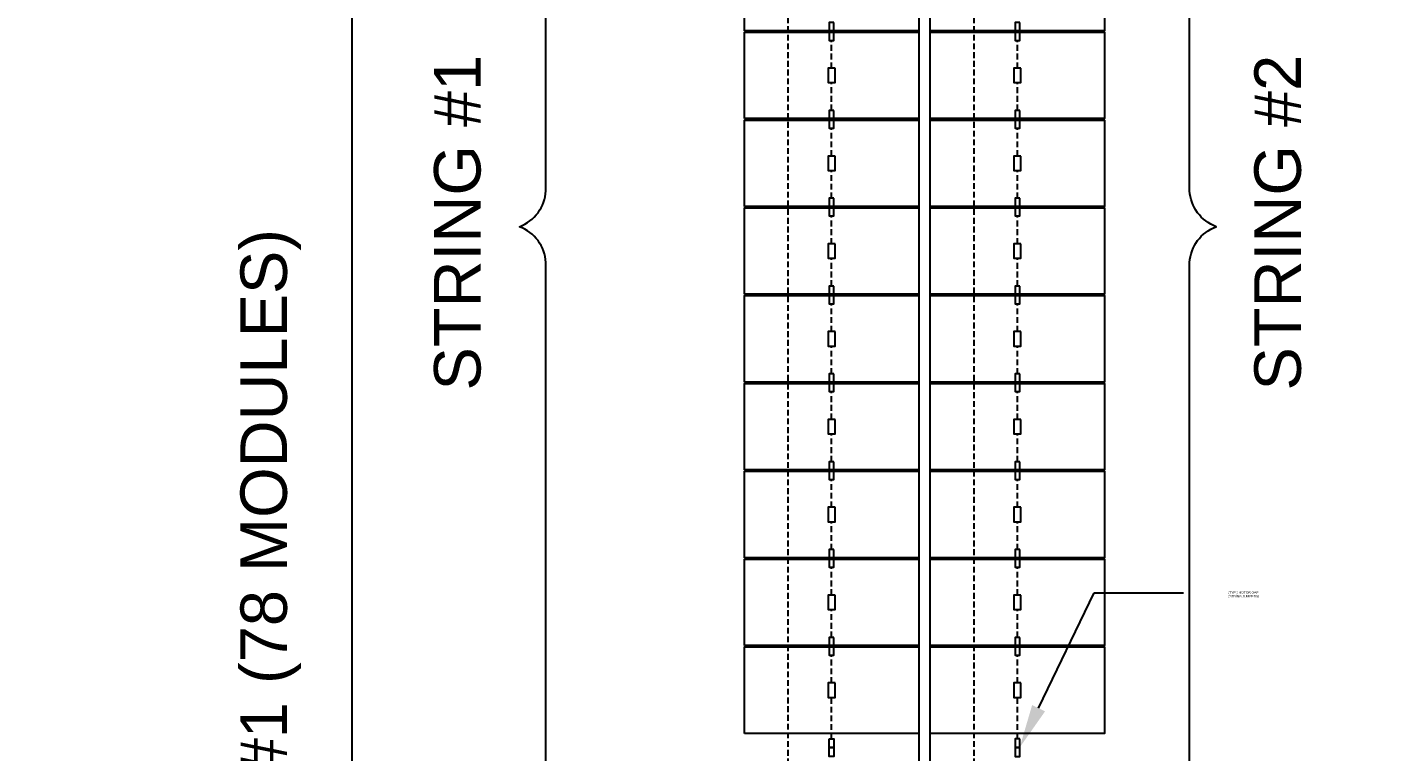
# Model space of a CAD drawing. Header units: feet. Extents: x -13743 to 68376, y -48 to 67763.
# Drawn here: x 1349.4 to 1407.6, y 63365.2 to 63396.4 of the extents above; entities that cross this region are included whole.
import ezdxf
from ezdxf import colors
from ezdxf.entities.mleader import LeaderData, LeaderLine
from ezdxf.enums import TextEntityAlignment as Align
from ezdxf.math import Vec2, Vec3

# ---------------------------------------------------------------- set-up
doc = ezdxf.new("R2018")
doc.units = ezdxf.units.FT
doc.header["$MEASUREMENT"] = 0
doc.linetypes.add('HIDDEN', pattern=[0.375, 0.25, -0.125])
for name, color, linetype in [('E-HARN-COMP', 8, 'Continuous'), ('E-TRNK-CABL-NEG', 6, 'HIDDEN'), ('E-TRUNK-CABLE-POS', 6, 'HIDDEN'), ('G-ANNO-TEXT', 1, 'Continuous'), ('PVcase PV Modules (full frames)', 142, 'Continuous')]:
    doc.layers.add(name, color=color, linetype=linetype)
doc.styles.add('NEI-A', font='arial.ttf')
doc.styles.get("Standard").update_dxf_attribs({"font": 'arial.ttf'})

# ---------------------------------------------------------------- blocks, each defined once
blk = doc.blocks.new('HT72-18X (2x39)')
for points in [[(49978.573, 17293.928), (49978.573, 17143.993), (49979.065, 17143.993), (49979.065, 17293.928), (49978.573, 17293.928)], [(49971.076, 17251.928), (49971.076, 17255.645), (49978.573, 17255.645), (49978.573, 17251.928), (49971.076, 17251.928)], [(49979.065, 17251.928), (49979.065, 17255.645), (49986.562, 17255.645), (49986.562, 17251.928), (49979.065, 17251.928)], [(49971.076, 17248.152), (49971.076, 17251.869), (49978.573, 17251.869), (49978.573, 17248.152), (49971.076, 17248.152)], [(49979.065, 17248.152), (49979.065, 17251.869), (49986.562, 17251.869), (49986.562, 17248.152), (49979.065, 17248.152)], [(49971.076, 17244.375), (49971.076, 17248.093), (49978.573, 17248.093), (49978.573, 17244.375), (49971.076, 17244.375)], [(49979.065, 17244.375), (49979.065, 17248.093), (49986.562, 17248.093), (49986.562, 17244.375), (49979.065, 17244.375)], [(49971.076, 17240.599), (49971.076, 17244.316), (49978.573, 17244.316), (49978.573, 17240.599), (49971.076, 17240.599)], [(49979.065, 17240.599), (49979.065, 17244.316), (49986.562, 17244.316), (49986.562, 17240.599), (49979.065, 17240.599)], [(49971.076, 17236.823), (49971.076, 17240.54), (49978.573, 17240.54), (49978.573, 17236.823), (49971.076, 17236.823)], [(49979.065, 17236.823), (49979.065, 17240.54), (49986.562, 17240.54), (49986.562, 17236.823), (49979.065, 17236.823)], [(49971.076, 17233.047), (49971.076, 17236.764), (49978.573, 17236.764), (49978.573, 17233.047), (49971.076, 17233.047)], [(49979.065, 17233.047), (49979.065, 17236.764), (49986.562, 17236.764), (49986.562, 17233.047), (49979.065, 17233.047)], [(49971.076, 17229.27), (49971.076, 17232.988), (49978.573, 17232.988), (49978.573, 17229.27), (49971.076, 17229.27)], [(49979.065, 17229.27), (49979.065, 17232.988), (49986.562, 17232.988), (49986.562, 17229.27), (49979.065, 17229.27)], [(49971.076, 17225.494), (49971.076, 17229.211), (49978.573, 17229.211), (49978.573, 17225.494), (49971.076, 17225.494)], [(49979.065, 17225.494), (49979.065, 17229.211), (49986.562, 17229.211), (49986.562, 17225.494), (49979.065, 17225.494)], [(49971.076, 17221.718), (49971.076, 17225.435), (49978.573, 17225.435), (49978.573, 17221.718), (49971.076, 17221.718)], [(49979.065, 17221.718), (49979.065, 17225.435), (49986.562, 17225.435), (49986.562, 17221.718), (49979.065, 17221.718)]]:
    blk.add_lwpolyline(points)
blk = doc.blocks.new('DETAIL_TITLE')
at = {"style": 'NEI-A', "flags": 8}
blk.add_attdef('#', text='', height=0.2, dxfattribs=at).set_placement((0.5922, -0.5109), align=Align.MIDDLE_CENTER)
at = {"lineweight": 30, "flags": 104}
blk.add_attdef('DETAIL_TITLE', text='', height=0.2, dxfattribs=at).set_placement((0.9099, -0.52514), align=Align.BOTTOM_LEFT)
at = {"style": 'NEI-A'}
for tag, p in [('SCALE:', (0.93865, -0.73792)), ('1"_=_', (1.5474, -0.73792))]:
    blk.add_attdef(tag, text='', height=0.1, dxfattribs=at).set_placement(p, align=Align.BOTTOM_LEFT)

msp = doc.modelspace()

# ---------------------------------------------------------------- linework, layer by layer
at = {"layer": 'E-HARN-COMP'}
for points in [[(1384.12, 63396.574), (1383.926, 63396.574), (1383.926, 63396.194), (1384.12, 63396.194)], [(1392.109, 63396.574), (1391.915, 63396.574), (1391.915, 63396.194), (1392.109, 63396.194)], [(1384.12, 63396.194), (1383.926, 63396.194), (1383.926, 63395.813), (1384.12, 63395.813)], [(1392.109, 63396.194), (1391.915, 63396.194), (1391.915, 63395.813), (1392.109, 63395.813)], [(1384.174, 63394.616), (1383.872, 63394.616), (1383.872, 63393.995), (1384.174, 63393.995)], [(1392.162, 63394.616), (1391.861, 63394.616), (1391.861, 63393.995), (1392.162, 63393.995)], [(1384.12, 63392.798), (1383.926, 63392.798), (1383.926, 63392.418), (1384.12, 63392.418)], [(1392.109, 63392.798), (1391.915, 63392.798), (1391.915, 63392.418), (1392.109, 63392.418)], [(1384.12, 63392.418), (1383.926, 63392.418), (1383.926, 63392.037), (1384.12, 63392.037)], [(1392.109, 63392.418), (1391.915, 63392.418), (1391.915, 63392.037), (1392.109, 63392.037)], [(1384.174, 63390.84), (1383.872, 63390.84), (1383.872, 63390.219), (1384.174, 63390.219)], [(1392.162, 63390.84), (1391.861, 63390.84), (1391.861, 63390.219), (1392.162, 63390.219)], [(1384.12, 63389.022), (1383.926, 63389.022), (1383.926, 63388.641), (1384.12, 63388.641)], [(1392.109, 63389.022), (1391.915, 63389.022), (1391.915, 63388.641), (1392.109, 63388.641)], [(1384.12, 63388.641), (1383.926, 63388.641), (1383.926, 63388.261), (1384.12, 63388.261)], [(1392.109, 63388.641), (1391.915, 63388.641), (1391.915, 63388.261), (1392.109, 63388.261)], [(1384.174, 63387.064), (1383.872, 63387.064), (1383.872, 63386.443), (1384.174, 63386.443)], [(1392.162, 63387.064), (1391.861, 63387.064), (1391.861, 63386.443), (1392.162, 63386.443)], [(1384.12, 63385.245), (1383.926, 63385.245), (1383.926, 63384.865), (1384.12, 63384.865)], [(1392.109, 63385.245), (1391.915, 63385.245), (1391.915, 63384.865), (1392.109, 63384.865)], [(1384.12, 63384.865), (1383.926, 63384.865), (1383.926, 63384.485), (1384.12, 63384.485)], [(1392.109, 63384.865), (1391.915, 63384.865), (1391.915, 63384.485), (1392.109, 63384.485)], [(1384.174, 63383.288), (1383.872, 63383.288), (1383.872, 63382.666), (1384.174, 63382.666)], [(1392.162, 63383.288), (1391.861, 63383.288), (1391.861, 63382.666), (1392.162, 63382.666)], [(1384.12, 63381.469), (1383.926, 63381.469), (1383.926, 63381.089), (1384.12, 63381.089)], [(1392.109, 63381.469), (1391.915, 63381.469), (1391.915, 63381.089), (1392.109, 63381.089)], [(1384.12, 63381.089), (1383.926, 63381.089), (1383.926, 63380.708), (1384.12, 63380.708)], [(1392.109, 63381.089), (1391.915, 63381.089), (1391.915, 63380.708), (1392.109, 63380.708)], [(1384.174, 63379.511), (1383.872, 63379.511), (1383.872, 63378.89), (1384.174, 63378.89)], [(1392.162, 63379.511), (1391.861, 63379.511), (1391.861, 63378.89), (1392.162, 63378.89)], [(1384.12, 63377.693), (1383.926, 63377.693), (1383.926, 63377.313), (1384.12, 63377.313)], [(1384.12, 63377.313), (1383.926, 63377.313), (1383.926, 63376.932), (1384.12, 63376.932)], [(1392.109, 63377.693), (1391.915, 63377.693), (1391.915, 63377.313), (1392.109, 63377.313)], [(1392.109, 63377.313), (1391.915, 63377.313), (1391.915, 63376.932), (1392.109, 63376.932)], [(1384.174, 63375.735), (1383.872, 63375.735), (1383.872, 63375.114), (1384.174, 63375.114)], [(1392.162, 63375.735), (1391.861, 63375.735), (1391.861, 63375.114), (1392.162, 63375.114)], [(1384.12, 63373.917), (1383.926, 63373.917), (1383.926, 63373.536), (1384.12, 63373.536)], [(1392.109, 63373.917), (1391.915, 63373.917), (1391.915, 63373.536), (1392.109, 63373.536)], [(1384.12, 63373.536), (1383.926, 63373.536), (1383.926, 63373.156), (1384.12, 63373.156)], [(1392.109, 63373.536), (1391.915, 63373.536), (1391.915, 63373.156), (1392.109, 63373.156)], [(1384.174, 63371.959), (1383.872, 63371.959), (1383.872, 63371.338), (1384.174, 63371.338)], [(1392.162, 63371.959), (1391.861, 63371.959), (1391.861, 63371.338), (1392.162, 63371.338)], [(1384.12, 63370.14), (1383.926, 63370.14), (1383.926, 63369.76), (1384.12, 63369.76)], [(1384.12, 63369.76), (1383.926, 63369.76), (1383.926, 63369.38), (1384.12, 63369.38)], [(1392.109, 63370.14), (1391.915, 63370.14), (1391.915, 63369.76), (1392.109, 63369.76)], [(1392.109, 63369.76), (1391.915, 63369.76), (1391.915, 63369.38), (1392.109, 63369.38)], [(1384.174, 63368.183), (1383.872, 63368.183), (1383.872, 63367.561), (1384.174, 63367.561)], [(1392.162, 63368.183), (1391.861, 63368.183), (1391.861, 63367.561), (1392.162, 63367.561)], [(1383.926, 63365.785), (1384.12, 63365.785), (1384.12, 63365.405), (1383.926, 63365.405)], [(1392.109, 63365.785), (1391.915, 63365.785), (1391.915, 63365.405), (1392.109, 63365.405)], [(1383.926, 63365.405), (1384.12, 63365.405), (1384.12, 63365.025), (1383.926, 63365.025)], [(1392.109, 63365.405), (1391.915, 63365.405), (1391.915, 63365.025), (1392.109, 63365.025)]]:
    msp.add_lwpolyline(points, close=True, dxfattribs=at)
at = {"layer": 'E-TRNK-CABL-NEG'}
for points in [[(1384.023, 63392.798), (1384.023, 63393.995)], [(1392.012, 63392.798), (1392.012, 63393.995)], [(1384.023, 63389.022), (1384.023, 63390.219)], [(1392.012, 63389.022), (1392.012, 63390.219)], [(1384.023, 63385.245), (1384.023, 63386.443)], [(1392.012, 63385.245), (1392.012, 63386.443)], [(1384.023, 63381.469), (1384.023, 63382.666)], [(1392.012, 63381.469), (1392.012, 63382.666)], [(1384.023, 63377.693), (1384.023, 63378.89)], [(1392.012, 63377.693), (1392.012, 63378.89)], [(1384.023, 63373.917), (1384.023, 63375.114)], [(1392.012, 63373.917), (1392.012, 63375.114)], [(1384.023, 63370.14), (1384.023, 63371.338)], [(1392.012, 63370.14), (1392.012, 63371.338)], [(1384.023, 63365.785), (1384.023, 63367.561)], [(1392.012, 63365.785), (1392.012, 63367.561)]]:
    msp.add_lwpolyline(points, dxfattribs=at)
at = {"layer": 'E-TRUNK-CABLE-POS'}
for points in [[(1392.012, 63436.155), (1392.012, 63436.929), (1390.138, 63436.929), (1390.138, 63338.425), (1380.275, 63338.425)], [(1384.023, 63436.155), (1384.023, 63436.929), (1382.149, 63436.929), (1382.149, 63338.972), (1380.275, 63338.972)], [(1384.023, 63394.616), (1384.023, 63395.813)], [(1392.012, 63394.616), (1392.012, 63395.813)], [(1384.023, 63390.84), (1384.023, 63392.037)], [(1392.012, 63390.84), (1392.012, 63392.037)], [(1384.023, 63387.064), (1384.023, 63388.261)], [(1392.012, 63387.064), (1392.012, 63388.261)], [(1384.023, 63383.288), (1384.023, 63384.485)], [(1392.012, 63383.288), (1392.012, 63384.485)], [(1384.023, 63379.511), (1384.023, 63380.708)], [(1392.012, 63379.511), (1392.012, 63380.708)], [(1384.023, 63375.735), (1384.023, 63376.932)], [(1392.012, 63375.735), (1392.012, 63376.932)], [(1384.023, 63371.959), (1384.023, 63373.156)], [(1392.012, 63371.959), (1392.012, 63373.156)], [(1384.023, 63368.183), (1384.023, 63369.38)], [(1392.012, 63368.183), (1392.012, 63369.38)]]:
    msp.add_lwpolyline(points, dxfattribs=at)
at = {"layer": 'G-ANNO-TEXT', "flags": 128}
for points in [[(1364.558, 63287.809, -0.298343), (1363.421, 63289.351), (1363.421, 63361.214, 0.298343), (1362.284, 63362.756, 0.298343), (1363.421, 63364.298), (1363.421, 63436.161, -0.298343), (1364.558, 63437.703)], [(1372.881, 63337.9, -0.298343), (1371.744, 63339.442), (1371.744, 63386.259, 0.298343), (1370.607, 63387.801, 0.298343), (1371.744, 63389.344), (1371.744, 63436.161, -0.298343), (1372.881, 63437.703)], [(1398.279, 63337.9, 0.298343), (1399.416, 63339.442), (1399.416, 63386.259, -0.298343), (1400.554, 63387.801, -0.298343), (1399.416, 63389.344), (1399.416, 63436.161, 0.298343), (1398.279, 63437.703)]]:
    msp.add_lwpolyline(points, format="xyb", dxfattribs=at)

# ---------------------------------------------------------------- block references
at = {"layer": 'PVcase PV Modules (full frames)', "color": 144, "true_color": 0x007ca5}
msp.add_blockref('HT72-18X (2x39)', (-48590.801, 46144.295), dxfattribs=at)

# ---------------------------------------------------------------- texts
at = {"layer": 'G-ANNO-TEXT', "char_height": 2, "rotation": 90, "style": 'NEI-A', "bg_fill": 3, "box_fill_scale": 1.5, "bg_fill_color": 256, "bg_fill_transparency": 0}
for s, insert, width, attachment_point in [('STRING #1', (1366.936, 63395.194, -3.817), 13.94633, 3), ('STRING #2', (1404.225, 63395.194, -3.817), 14.31195, 9), ('TRACKER #1 (78 MODULES)', (1358.613, 63387.698, -3.817), 52.86038, 3)]:
    msp.add_mtext(s, dxfattribs=dict(at, insert=insert, width=width, attachment_point=attachment_point))

# ---------------------------------------------------------------- next in the draw order: leaders
at = {"layer": 'G-ANNO-TEXT'}
ml = msp.add_multileader_mtext('Standard', dxfattribs=at)
ml.set_content('(TYP.) MOTOR GAP\\P(STRING JUMPERS)', color=256, style='NEI-A')
ml.set_leader_properties()
ml.build(insert=Vec2(0, 0))
ml.multileader.update_dxf_attribs({"dogleg_length": 0.36, "arrow_head_size": 1.876})
ctx = ml.context
ctx.base_point, ctx.char_height, ctx.arrow_head_size, ctx.landing_gap_size, ctx.plane_origin = Vec3(1399.157, 63372.059, -1.908), 0.1, 1.876, 1.921, Vec3(1925.094, 62843.98, -1.908)
notes = []
notes.append((ctx, [(0, (1, 1, 0), (1395.315, 63372.059, -1.908), (1, 0), 3.842, [(1, [(1392.109, 63365.405, -1.908)], 0, [])])]))
ctx.mtext.insert, ctx.mtext.width, ctx.mtext.flow_direction = Vec3(1401.078, 63372.124, -1.908), 26.46202, 5
ctx.mtext.has_bg_fill, ctx.mtext.bg_color, ctx.mtext.bg_scale_factor, ctx.mtext.bg_transparency, ctx.mtext.use_window_bg_color = 1, -1073741824, 1.5, 0, 1
for ctx, leaders in notes:
    for number, flags, end, landing, length, lines in leaders:
        leader = LeaderData()
        leader.index, (leader.has_last_leader_line, leader.has_dogleg_vector, leader.attachment_direction) = number, flags
        leader.last_leader_point, leader.dogleg_vector, leader.dogleg_length = Vec3(end), Vec3(landing), length
        for number, points, colour, breaks in lines:
            line = LeaderLine()
            line.index, line.vertices, line.color, line.breaks = number, Vec3.list(points), colors.encode_raw_color(colour), breaks
            leader.lines.append(line)
        ctx.leaders.append(leader)

# ---------------------------------------------------------------- next in the draw order: block references
ref = msp.add_blockref('DETAIL_TITLE', (-460.635, 63776.869), dxfattribs=dict(at, xscale=128.9267043143703, yscale=128.9267043143703, zscale=128.9267043143703))
lines = msp.add_mtext('{\\LDC BLOCK TYPE-1 (3) STRINGS (78) MODULES [580W]}', dxfattribs={"layer": '0', "insert": (-343.325, 63747.843), "char_height": 858.86809, "attachment_point": 1})
ref.add_attrib('DETAIL_TITLE', '', (-343.325, 63747.843)).embed_mtext(lines)
ref = msp.add_blockref('DETAIL_TITLE', (760.729, 63776.869), dxfattribs=dict(at, xscale=128.9267043143703, yscale=128.9267043143703, zscale=128.9267043143703))
lines = msp.add_mtext('{\\LDC BLOCK TYPE-2 (2) STRINGS (52) MODULES [580W-SOUTH MOTOR GAP] }', dxfattribs={"layer": '0', "insert": (878.039, 63747.843), "char_height": 795.5621, "attachment_point": 1})
ref.add_attrib('DETAIL_TITLE', '', (878.039, 63747.843)).embed_mtext(lines)

doc.saveas('drawing.dxf')
